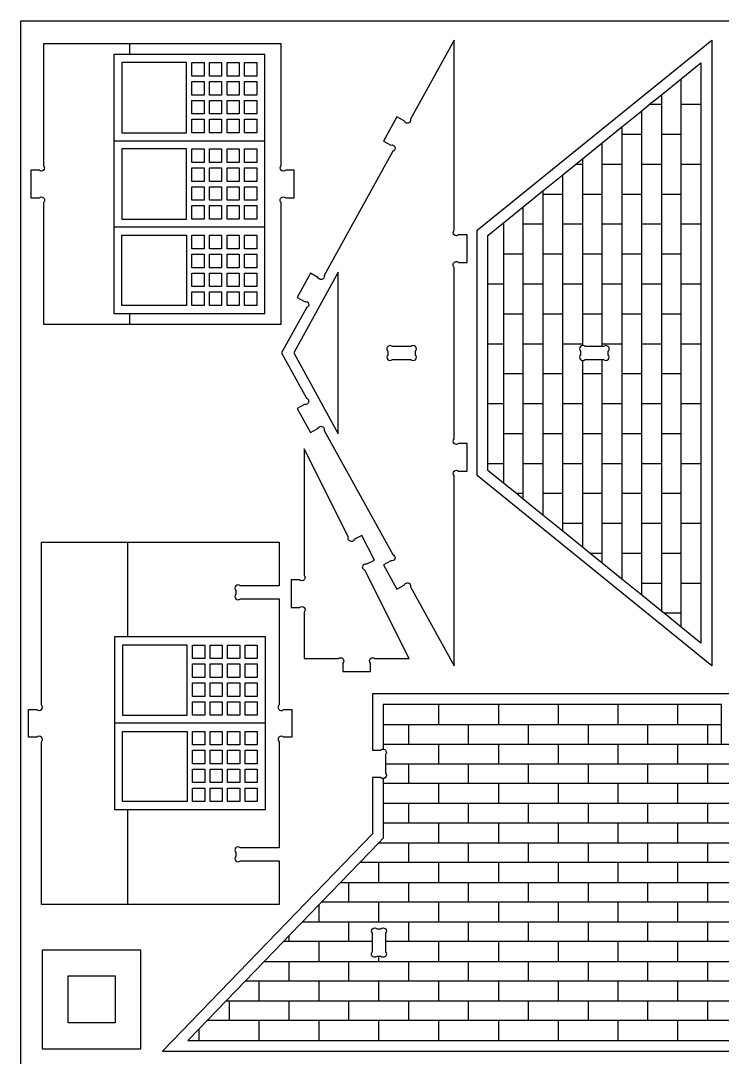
# Model space of a CAD drawing. Extents: x -6.9 to 84.8, y -17.3 to 48.5.
# Drawn here: x -6.91 to 20.22, y 8.44 to 48.52 of the extents above; entities that cross this region are included whole.
import ezdxf

# ---------------------------------------------------------------- set-up
doc = ezdxf.new("R2010")
doc.units = 0
doc.header["$MEASUREMENT"] = 0
doc.layers.get('0').update_dxf_attribs({"linetype": 'CONTINUOUS'})
doc.layers.add('ENGRAVING', color=1, linetype='CONTINUOUS')

msp = doc.modelspace()

# ---------------------------------------------------------------- linework, layer by layer
for points in [[(-6.907, -17.311), (-6.907, 48.515), (84.845, 48.515), (84.845, -17.311)], [(10.735, 30.925), (10.735, 40.411), (19.809, 47.767), (19.809, 23.57)], [(-2.998, 44.182), (-0.495, 44.182), (-0.495, 46.894), (-2.998, 46.894)], [(-0.287, 46.372), (-0.287, 46.894), (0.183, 46.894), (0.183, 46.372)], [(0.391, 46.372), (0.391, 46.894), (0.861, 46.894), (0.861, 46.372)], [(1.069, 46.372), (1.069, 46.894), (1.538, 46.894), (1.538, 46.372)], [(1.747, 46.372), (1.747, 46.894), (2.216, 46.894), (2.216, 46.372)], [(-0.287, 45.642), (-0.287, 46.164), (0.183, 46.164), (0.183, 45.642)], [(0.391, 45.642), (0.391, 46.164), (0.861, 46.164), (0.861, 45.642)], [(1.069, 45.642), (1.069, 46.164), (1.538, 46.164), (1.538, 45.642)], [(1.747, 45.642), (1.747, 46.164), (2.216, 46.164), (2.216, 45.642)], [(-0.287, 44.912), (-0.287, 45.434), (0.183, 45.434), (0.183, 44.912)], [(0.391, 44.912), (0.391, 45.434), (0.861, 45.434), (0.861, 44.912)], [(1.069, 44.912), (1.069, 45.434), (1.538, 45.434), (1.538, 44.912)], [(1.747, 44.912), (1.747, 45.434), (2.216, 45.434), (2.216, 44.912)], [(-0.287, 44.182), (-0.287, 44.704), (0.183, 44.704), (0.183, 44.182)], [(0.391, 44.182), (0.391, 44.704), (0.861, 44.704), (0.861, 44.182)], [(1.069, 44.182), (1.069, 44.704), (1.538, 44.704), (1.538, 44.182)], [(1.747, 44.182), (1.747, 44.704), (2.216, 44.704), (2.216, 44.182)], [(-0.495, 40.845), (-0.495, 43.556), (-2.998, 43.556), (-2.998, 40.845)], [(-0.287, 43.035), (-0.287, 43.556), (0.183, 43.556), (0.183, 43.035)], [(0.391, 43.556), (0.861, 43.556), (0.861, 43.035), (0.391, 43.035)], [(1.069, 43.035), (1.069, 43.556), (1.538, 43.556), (1.538, 43.035)], [(1.747, 43.035), (1.747, 43.556), (2.216, 43.556), (2.216, 43.035)], [(-0.287, 42.305), (-0.287, 42.826), (0.183, 42.826), (0.183, 42.305)], [(0.391, 42.305), (0.391, 42.826), (0.861, 42.826), (0.861, 42.305)], [(1.069, 42.305), (1.069, 42.826), (1.538, 42.826), (1.538, 42.305)], [(1.747, 42.305), (1.747, 42.826), (2.216, 42.826), (2.216, 42.305)], [(-0.287, 41.575), (-0.287, 42.096), (0.183, 42.096), (0.183, 41.575)], [(0.391, 41.575), (0.391, 42.096), (0.861, 42.096), (0.861, 41.575)], [(1.069, 41.575), (1.069, 42.096), (1.538, 42.096), (1.538, 41.575)], [(1.747, 41.575), (1.747, 42.096), (2.216, 42.096), (2.216, 41.575)], [(-0.287, 40.845), (-0.287, 41.366), (0.183, 41.366), (0.183, 40.845)], [(0.391, 40.845), (0.391, 41.366), (0.861, 41.366), (0.861, 40.845)], [(1.069, 40.845), (1.069, 41.366), (1.538, 41.366), (1.538, 40.845)], [(1.747, 40.845), (1.747, 41.366), (2.216, 41.366), (2.216, 40.845)], [(-2.998, 37.507), (-2.998, 40.219), (-0.495, 40.219), (-0.495, 37.507)], [(0.183, 40.219), (0.183, 39.697), (-0.287, 39.697), (-0.287, 40.219)], [(0.391, 39.697), (0.391, 40.219), (0.861, 40.219), (0.861, 39.697)], [(1.069, 39.697), (1.069, 40.219), (1.538, 40.219), (1.538, 39.697)], [(1.747, 40.219), (2.216, 40.219), (2.216, 39.697), (1.747, 39.697)], [(-0.287, 38.967), (-0.287, 39.489), (0.183, 39.489), (0.183, 38.967)], [(0.391, 38.967), (0.391, 39.489), (0.861, 39.489), (0.861, 38.967)], [(1.069, 38.967), (1.069, 39.489), (1.538, 39.489), (1.538, 38.967)], [(1.747, 38.967), (1.747, 39.489), (2.216, 39.489), (2.216, 38.967)], [(-0.287, 38.237), (-0.287, 38.759), (0.183, 38.759), (0.183, 38.237)], [(0.391, 38.237), (0.391, 38.759), (0.861, 38.759), (0.861, 38.237)], [(1.069, 38.237), (1.069, 38.759), (1.538, 38.759), (1.538, 38.237)], [(1.747, 38.237), (1.747, 38.759), (2.216, 38.759), (2.216, 38.237)], [(-0.287, 37.507), (-0.287, 38.029), (0.183, 38.029), (0.183, 37.507)], [(0.391, 37.507), (0.391, 38.029), (0.861, 38.029), (0.861, 37.507)], [(1.069, 37.507), (1.069, 38.029), (1.538, 38.029), (1.538, 37.507)], [(1.747, 37.507), (1.747, 38.029), (2.216, 38.029), (2.216, 37.507)], [(-2.975, 24.373), (-2.975, 21.661), (-0.472, 21.661), (-0.472, 24.373)], [(-0.264, 23.851), (-0.264, 24.373), (0.206, 24.373), (0.206, 23.851)], [(0.414, 23.851), (0.414, 24.373), (0.884, 24.373), (0.884, 23.851)], [(1.092, 23.851), (1.092, 24.373), (1.561, 24.373), (1.561, 23.851)], [(1.77, 23.851), (1.77, 24.373), (2.239, 24.373), (2.239, 23.851)], [(-0.264, 23.121), (-0.264, 23.643), (0.206, 23.643), (0.206, 23.121)], [(0.414, 23.121), (0.414, 23.643), (0.884, 23.643), (0.884, 23.121)], [(1.092, 23.121), (1.092, 23.643), (1.561, 23.643), (1.561, 23.121)], [(1.77, 23.121), (1.77, 23.643), (2.239, 23.643), (2.239, 23.121)], [(-0.264, 22.391), (-0.264, 22.913), (0.206, 22.913), (0.206, 22.391)], [(0.414, 22.391), (0.414, 22.913), (0.884, 22.913), (0.884, 22.391)], [(1.092, 22.391), (1.092, 22.913), (1.561, 22.913), (1.561, 22.391)], [(1.77, 22.391), (1.77, 22.913), (2.239, 22.913), (2.239, 22.391)], [(-0.264, 21.661), (-0.264, 22.183), (0.206, 22.183), (0.206, 21.661)], [(0.414, 21.661), (0.414, 22.183), (0.884, 22.183), (0.884, 21.661)], [(1.092, 21.661), (1.092, 22.183), (1.561, 22.183), (1.561, 21.661)], [(1.77, 21.661), (1.77, 22.183), (2.239, 22.183), (2.239, 21.661)], [(-2.975, 18.324), (-2.975, 21.035), (-0.472, 21.035), (-0.472, 18.324)], [(-0.264, 20.514), (-0.264, 21.035), (0.206, 21.035), (0.206, 20.514)], [(0.414, 20.514), (0.414, 21.035), (0.884, 21.035), (0.884, 20.514)], [(1.092, 20.514), (1.092, 21.035), (1.561, 21.035), (1.561, 20.514)], [(1.77, 20.514), (1.77, 21.035), (2.239, 21.035), (2.239, 20.514)], [(-0.264, 19.784), (-0.264, 20.305), (0.206, 20.305), (0.206, 19.784)], [(0.414, 19.784), (0.414, 20.305), (0.884, 20.305), (0.884, 19.784)], [(1.092, 19.784), (1.092, 20.305), (1.561, 20.305), (1.561, 19.784)], [(1.77, 19.784), (1.77, 20.305), (2.239, 20.305), (2.239, 19.784)], [(-0.264, 19.054), (-0.264, 19.575), (0.206, 19.575), (0.206, 19.054)], [(0.414, 19.054), (0.414, 19.575), (0.884, 19.575), (0.884, 19.054)], [(1.092, 19.054), (1.092, 19.575), (1.561, 19.575), (1.561, 19.054)], [(1.77, 19.054), (1.77, 19.575), (2.239, 19.575), (2.239, 19.054)], [(-0.264, 18.324), (-0.264, 18.845), (0.206, 18.845), (0.206, 18.324)], [(0.414, 18.324), (0.414, 18.845), (0.884, 18.845), (0.884, 18.324)], [(1.092, 18.324), (1.092, 18.845), (1.561, 18.845), (1.561, 18.324)], [(1.77, 18.324), (1.77, 18.845), (2.239, 18.845), (2.239, 18.324)], [(-6.075, 8.764), (-2.261, 8.764), (-2.261, 12.578), (-6.075, 12.578)], [(-5.075, 9.764), (-5.075, 11.578), (-3.261, 11.578), (-3.261, 9.764)]]:
    msp.add_lwpolyline(points, close=True)
for points in [[(7.639, 26.538), (7.922, 26.695, -1), (8.162, 26.625), (9.848, 23.57), (9.848, 30.925, -1), (10.024, 31.101), (10.348, 31.101), (10.348, 32.169), (10.024, 32.169, -1), (9.848, 32.346), (9.848, 38.99, -1), (10.024, 39.167), (10.348, 39.167), (10.348, 40.235), (10.024, 40.235, -1), (9.848, 40.412), (9.848, 47.767), (8.162, 44.711, -1), (7.922, 44.642), (7.639, 44.798), (7.123, 43.863), (7.406, 43.707, -1), (7.475, 43.466), (4.824, 38.662, -1), (4.584, 38.593), (4.301, 38.749), (3.785, 37.814), (4.068, 37.657, -1), (4.138, 37.417), (3.173, 35.668), (4.138, 33.919, -1), (4.068, 33.679), (3.785, 33.523), (4.301, 32.588), (4.584, 32.744, -1), (4.824, 32.674), (7.475, 27.87, -1), (7.406, 27.63), (7.123, 27.474)], [(-6.523, 41.666), (-6.2, 41.666, -1), (-6.023, 41.49), (-6.023, 36.783), (-2.686, 36.783), (3.16, 36.783), (3.16, 41.49, -1), (3.337, 41.666), (3.66, 41.666), (3.66, 42.734), (3.337, 42.734, -1), (3.16, 42.911), (3.16, 47.618), (-2.686, 47.618), (-6.023, 47.618), (-6.023, 42.911, -1), (-6.2, 42.734), (-6.523, 42.734)], [(7.284, 35.741), (7.284, 35.595, 1), (7.461, 35.418), (8.176, 35.418, 1), (8.352, 35.595), (8.352, 35.741, 1), (8.176, 35.918), (7.461, 35.918, 1)], [(15.574, 35.918), (14.915, 35.918, 1), (14.738, 35.741), (14.738, 35.595, 1), (14.915, 35.418), (15.574, 35.418), (15.629, 35.418, 1), (15.806, 35.595), (15.806, 35.741, 1), (15.629, 35.918)], [(3.55, 25.829), (3.873, 25.829, -1), (4.05, 25.652), (4.05, 23.85), (5.368, 23.85, -1), (5.545, 23.673), (5.545, 23.35), (6.613, 23.35), (6.613, 23.673, -1), (6.79, 23.85), (8.108, 23.85), (6.397, 27.273, -1), (6.476, 27.51), (6.765, 27.654), (6.287, 28.61), (5.998, 28.465, -1), (5.761, 28.544), (4.05, 31.967), (4.05, 27.073, -1), (3.873, 26.897), (3.55, 26.897)], [(-6.104, 14.345), (-6.104, 20.637, 1), (-6.281, 20.814), (-6.604, 20.814), (-6.604, 21.882), (-6.281, 21.882, 1), (-6.104, 22.059), (-6.104, 28.351), (-2.767, 28.351), (3.079, 28.351), (3.079, 26.664), (1.584, 26.664, 1), (1.407, 26.487), (1.407, 26.341, 1), (1.584, 26.164), (3.079, 26.164), (3.079, 22.059, 1), (3.255, 21.882), (3.579, 21.882), (3.579, 20.814), (3.255, 20.814, 1), (3.079, 20.637), (3.079, 16.532), (1.584, 16.532, 1), (1.407, 16.355), (1.407, 16.209, 1), (1.584, 16.032), (3.079, 16.032), (3.079, 14.345), (-2.767, 14.345)], [(-1.424, 8.672), (45.301, 8.672), (37.184, 17.073), (37.184, 19.247), (36.861, 19.247, -1), (36.684, 19.424), (36.684, 20.138, -1), (36.861, 20.315), (37.184, 20.315), (37.184, 22.49), (6.692, 22.49), (6.692, 20.315), (7.015, 20.315, -1), (7.192, 20.138), (7.192, 19.424, -1), (7.015, 19.247), (6.692, 19.247), (6.692, 17.073)], [(7.192, 12.908), (7.192, 12.515, -1), (7.015, 12.338), (6.931, 12.338), (6.869, 12.338, -1), (6.692, 12.515), (6.692, 12.908), (6.692, 13.229, -1), (6.869, 13.406), (7.015, 13.406, -1), (7.192, 13.229)]]:
    msp.add_lwpolyline(points, format="xyb", close=True)
at = {"layer": 'ENGRAVING'}
for points in [[(-2.686, 47.207), (-2.686, 47.618)], [(-3.311, 47.207), (-3.311, 43.869)], [(-2.686, 47.207), (-3.311, 47.207)], [(2.529, 47.207), (-2.686, 47.207)], [(2.529, 43.869), (2.529, 47.207)], [(18.628, 46.272), (19.392, 46.891)], [(19.392, 46.891), (19.392, 45.271)], [(17.865, 45.653), (18.628, 46.272)], [(18.628, 45.271), (18.628, 46.272)], [(17.393, 45.271), (17.865, 45.653)], [(17.865, 45.653), (17.865, 45.271)], [(16.337, 44.415), (17.101, 45.034)], [(17.101, 45.034), (17.393, 45.271)], [(17.101, 44.114), (17.101, 45.034)], [(17.865, 45.271), (17.393, 45.271)], [(17.865, 45.271), (17.865, 44.114)], [(18.628, 44.114), (18.628, 45.271)], [(19.392, 45.271), (18.628, 45.271)], [(19.392, 45.271), (19.392, 42.957)], [(15.574, 43.796), (16.337, 44.415)], [(16.337, 44.415), (16.337, 44.114)], [(16.337, 44.114), (16.337, 42.957)], [(17.101, 44.114), (16.337, 44.114)], [(17.865, 42.957), (17.101, 42.957), (17.101, 44.114)], [(17.865, 44.114), (17.865, 42.957)], [(18.628, 44.114), (17.865, 44.114)], [(18.628, 42.957), (18.628, 44.114)], [(-3.311, 43.869), (2.529, 43.869)], [(-3.311, 43.869), (-3.311, 40.532)], [(2.529, 40.532), (2.529, 43.869)], [(14.81, 43.177), (15.574, 43.796)], [(15.574, 42.957), (15.574, 43.796)], [(14.046, 42.558), (14.538, 42.957)], [(14.538, 42.957), (14.81, 43.177)], [(14.81, 42.957), (14.538, 42.957)], [(14.81, 43.177), (14.81, 42.957)], [(14.81, 42.957), (14.81, 41.8)], [(15.574, 41.8), (15.574, 42.957)], [(16.337, 42.957), (15.574, 42.957)], [(16.337, 42.957), (16.337, 41.8)], [(17.101, 41.8), (17.101, 42.957)], [(17.865, 42.957), (17.865, 41.8)], [(18.628, 41.8), (18.628, 42.957)], [(19.392, 42.957), (18.628, 42.957)], [(19.392, 42.957), (19.392, 40.643)], [(13.282, 41.939), (14.046, 42.558)], [(14.046, 41.8), (14.046, 42.558)], [(12.519, 41.32), (13.282, 41.939)], [(13.282, 41.939), (13.282, 41.8), (13.282, 40.643)], [(14.046, 41.8), (13.282, 41.8)], [(14.81, 40.643), (14.046, 40.643), (14.046, 41.8)], [(15.574, 41.8), (14.81, 41.8)], [(14.81, 41.8), (14.81, 40.643)], [(15.574, 40.643), (15.574, 41.8)], [(16.337, 41.8), (16.337, 40.643)], [(17.101, 41.8), (16.337, 41.8)], [(17.101, 40.643), (17.101, 41.8)], [(17.865, 41.8), (17.865, 40.643)], [(18.628, 41.8), (17.865, 41.8)], [(18.628, 40.643), (18.628, 41.8)], [(11.755, 40.701), (12.519, 41.32)], [(12.519, 40.643), (12.519, 41.32)], [(2.529, 40.532), (-3.311, 40.532)], [(-3.311, 40.532), (-3.311, 37.194)], [(-3.311, 37.194), (-2.686, 37.194), (2.529, 37.194), (2.529, 40.532)], [(11.152, 40.212), (11.755, 40.701)], [(11.755, 40.701), (11.755, 39.486)], [(12.519, 38.329), (12.519, 39.486), (12.519, 40.643)], [(13.282, 40.643), (12.519, 40.643)], [(13.282, 40.643), (13.282, 39.486)], [(14.046, 38.329), (14.046, 39.486), (14.046, 40.643)], [(14.81, 40.643), (14.81, 39.486)], [(15.574, 39.486), (15.574, 40.643)], [(16.337, 40.643), (15.574, 40.643)], [(16.337, 40.643), (16.337, 39.486)], [(17.101, 39.486), (17.101, 40.643)], [(17.865, 40.643), (17.101, 40.643)], [(17.865, 40.643), (17.865, 39.486)], [(18.628, 39.486), (18.628, 40.643)], [(19.392, 40.643), (18.628, 40.643)], [(19.392, 40.643), (19.392, 38.329)], [(11.152, 38.329), (11.152, 40.212)], [(12.519, 39.486), (11.755, 39.486)], [(11.755, 39.486), (11.755, 38.329)], [(13.282, 39.486), (13.282, 38.329)], [(14.046, 39.486), (13.282, 39.486)], [(14.81, 39.486), (14.81, 38.329)], [(15.574, 39.486), (14.81, 39.486)], [(15.574, 38.329), (15.574, 39.486)], [(16.337, 39.486), (16.337, 38.329)], [(17.101, 39.486), (16.337, 39.486)], [(17.101, 38.329), (17.101, 39.486)], [(17.865, 39.486), (17.865, 38.329), (17.101, 38.329)], [(18.628, 39.486), (17.865, 39.486)], [(18.628, 38.329), (18.628, 39.486)], [(11.152, 36.015), (11.152, 38.329)], [(11.755, 38.329), (11.152, 38.329)], [(11.755, 38.329), (11.755, 37.172), (11.755, 36.015)], [(13.282, 38.329), (12.519, 38.329)], [(13.282, 37.172), (13.282, 36.015), (12.519, 36.015), (12.519, 37.172), (12.519, 38.329)], [(13.282, 38.329), (13.282, 37.172)], [(14.81, 37.172), (14.81, 36.015), (14.046, 36.015), (14.046, 37.172), (14.046, 38.329)], [(14.81, 38.329), (14.046, 38.329)], [(14.81, 38.329), (14.81, 37.172)], [(15.574, 37.172), (15.574, 38.329)], [(16.337, 38.329), (15.574, 38.329)], [(16.337, 38.329), (16.337, 37.172)], [(17.101, 37.172), (17.101, 38.329)], [(17.865, 38.329), (17.865, 37.172)], [(18.628, 37.172), (18.628, 38.329)], [(19.392, 38.329), (18.628, 38.329)], [(19.392, 38.329), (19.392, 36.015)], [(-2.686, 36.783), (-2.686, 37.194)], [(12.519, 37.172), (11.755, 37.172)], [(14.046, 37.172), (13.282, 37.172)], [(15.574, 37.172), (14.81, 37.172)], [(16.337, 36.015), (15.574, 36.015), (15.574, 37.172)], [(17.101, 37.172), (16.337, 37.172)], [(16.337, 37.172), (16.337, 36.015)], [(17.101, 36.015), (17.101, 37.172)], [(17.865, 37.172), (17.865, 36.015)], [(18.628, 37.172), (17.865, 37.172)], [(18.628, 36.015), (18.628, 37.172)], [(11.152, 33.701), (11.152, 36.015)], [(11.755, 36.015), (11.152, 36.015)], [(11.755, 36.015), (11.755, 34.858), (11.755, 33.701)], [(13.282, 34.858), (13.282, 33.701), (12.519, 33.701), (12.519, 34.858), (12.519, 36.015)], [(13.282, 36.015), (13.282, 34.858)], [(14.81, 34.858), (14.81, 33.701), (14.046, 33.701), (14.046, 34.858), (14.046, 36.015)], [(14.81, 36.015), (14.81, 35.954)], [(15.574, 35.918), (15.574, 36.015)], [(16.337, 36.015), (16.337, 34.858)], [(17.101, 34.858), (17.101, 36.015)], [(17.865, 36.015), (17.101, 36.015)], [(17.865, 36.015), (17.865, 34.858)], [(18.628, 34.858), (18.628, 36.015)], [(19.392, 36.015), (18.628, 36.015)], [(19.392, 36.015), (19.392, 33.701)], [(14.81, 35.383), (14.81, 34.858)], [(15.574, 34.858), (15.574, 35.418)], [(12.519, 34.858), (11.755, 34.858)], [(14.046, 34.858), (13.282, 34.858)], [(15.574, 34.858), (14.81, 34.858)], [(16.337, 33.701), (15.574, 33.701), (15.574, 34.858)], [(17.101, 34.858), (16.337, 34.858)], [(16.337, 34.858), (16.337, 33.701)], [(17.865, 34.858), (17.865, 33.701), (17.101, 33.701), (17.101, 34.858)], [(18.628, 34.858), (17.865, 34.858)], [(19.392, 33.701), (18.628, 33.701), (18.628, 34.858)], [(11.152, 31.387), (11.152, 33.701)], [(11.755, 33.701), (11.152, 33.701)], [(11.755, 33.701), (11.755, 32.544)], [(12.519, 31.387), (12.519, 32.544), (12.519, 33.701)], [(13.282, 33.701), (13.282, 32.544)], [(14.81, 31.387), (14.046, 31.387), (14.046, 32.544), (14.046, 33.701)], [(14.81, 33.701), (14.81, 32.544)], [(15.574, 32.544), (15.574, 33.701)], [(16.337, 33.701), (16.337, 32.544)], [(17.101, 32.544), (17.101, 33.701)], [(17.865, 33.701), (17.865, 32.544)], [(18.628, 32.544), (18.628, 33.701)], [(19.392, 33.701), (19.392, 31.387)], [(11.755, 32.544), (11.755, 31.387)], [(12.519, 32.544), (11.755, 32.544)], [(13.282, 32.544), (13.282, 31.387)], [(14.046, 32.544), (13.282, 32.544)], [(14.81, 32.544), (14.81, 31.387)], [(15.574, 32.544), (14.81, 32.544)], [(15.574, 31.387), (15.574, 32.544)], [(16.337, 32.544), (16.337, 31.387)], [(17.101, 32.544), (16.337, 32.544)], [(17.101, 31.387), (17.101, 32.544)], [(17.865, 32.544), (17.865, 31.387)], [(18.628, 32.544), (17.865, 32.544)], [(18.628, 31.387), (18.628, 32.544)], [(11.152, 31.124), (11.152, 31.387)], [(11.755, 31.387), (11.152, 31.387)], [(11.755, 31.387), (11.755, 30.635)], [(12.519, 30.016), (12.519, 30.23), (12.519, 31.387)], [(13.282, 31.387), (12.519, 31.387)], [(13.282, 31.387), (13.282, 30.23)], [(14.046, 30.23), (14.046, 31.387)], [(14.81, 31.387), (14.81, 30.23)], [(16.337, 29.073), (15.574, 29.073), (15.574, 30.23), (15.574, 31.387)], [(16.337, 31.387), (15.574, 31.387)], [(16.337, 31.387), (16.337, 30.23)], [(17.865, 30.23), (17.865, 29.073), (17.101, 29.073), (17.101, 30.23), (17.101, 31.387)], [(17.865, 31.387), (17.101, 31.387)], [(17.865, 31.387), (17.865, 30.23)], [(19.392, 29.073), (18.628, 29.073), (18.628, 30.23), (18.628, 31.387)], [(19.392, 31.387), (18.628, 31.387)], [(19.392, 31.387), (19.392, 29.073)], [(11.755, 30.635), (11.152, 31.124)], [(12.255, 30.23), (11.755, 30.635)], [(12.519, 30.016), (12.255, 30.23)], [(12.519, 30.23), (12.255, 30.23)], [(13.282, 30.23), (13.282, 29.397)], [(14.046, 30.23), (13.282, 30.23)], [(14.046, 29.073), (14.046, 30.23)], [(15.574, 30.23), (14.81, 30.23)], [(14.81, 30.23), (14.81, 29.073)], [(17.101, 30.23), (16.337, 30.23)], [(16.337, 30.23), (16.337, 29.073)], [(18.628, 30.23), (17.865, 30.23)], [(13.282, 29.397), (12.519, 30.016)], [(14.046, 28.778), (13.282, 29.397)], [(14.046, 28.778), (14.046, 29.073)], [(14.81, 29.073), (14.046, 29.073)], [(14.81, 29.073), (14.81, 28.159)], [(15.574, 27.916), (15.574, 29.073)], [(16.337, 29.073), (16.337, 27.916)], [(17.101, 27.916), (17.101, 29.073)], [(17.865, 29.073), (17.865, 27.916)], [(18.628, 27.916), (18.628, 29.073)], [(19.392, 29.073), (19.392, 26.759)], [(14.81, 28.159), (14.046, 28.778)], [(-2.767, 24.686), (-2.767, 28.351)], [(15.11, 27.916), (14.81, 28.159)], [(15.574, 27.54), (15.11, 27.916)], [(15.574, 27.54), (15.574, 27.916), (15.11, 27.916)], [(17.101, 27.916), (16.337, 27.916)], [(16.337, 27.916), (16.337, 26.921)], [(17.101, 26.759), (17.101, 27.916)], [(18.628, 27.916), (17.865, 27.916)], [(17.865, 27.916), (17.865, 26.759)], [(19.392, 26.759), (18.628, 26.759), (18.628, 27.916)], [(16.337, 26.921), (15.574, 27.54)], [(17.101, 26.302), (16.337, 26.921)], [(17.101, 26.302), (17.101, 26.759)], [(17.865, 26.759), (17.101, 26.759)], [(17.865, 26.759), (17.865, 25.683)], [(18.628, 25.602), (18.628, 26.759)], [(19.392, 26.759), (19.392, 24.445)], [(17.865, 25.683), (17.101, 26.302)], [(17.965, 25.602), (17.865, 25.683)], [(18.628, 25.064), (17.965, 25.602)], [(18.628, 25.602), (17.965, 25.602)], [(18.628, 25.064), (18.628, 25.602)], [(19.392, 24.445), (18.628, 25.064)], [(-2.767, 24.686), (-3.288, 24.686), (-3.288, 21.348)], [(2.552, 21.348), (2.552, 24.686), (-2.767, 24.686)], [(9.245, 22.072), (7.109, 22.072)], [(7.109, 22.072), (7.109, 21.309)], [(11.559, 22.072), (9.245, 22.072)], [(9.245, 22.072), (9.245, 21.309)], [(13.873, 22.072), (11.559, 22.072)], [(11.559, 22.072), (11.559, 21.309)], [(16.187, 22.072), (13.873, 22.072)], [(13.873, 22.072), (13.873, 21.309)], [(18.501, 22.072), (16.187, 22.072)], [(16.187, 21.309), (16.187, 22.072)], [(18.501, 21.309), (18.501, 22.072)], [(20.186, 22.072), (18.501, 22.072)], [(20.186, 21.309), (20.186, 22.072)], [(-3.288, 21.348), (-3.288, 18.011), (-2.767, 18.011)], [(2.552, 21.348), (-3.288, 21.348)], [(2.552, 18.011), (2.552, 21.348)], [(7.109, 21.309), (7.109, 20.545)], [(7.109, 21.309), (8.088, 21.309)], [(8.088, 21.309), (9.245, 21.309)], [(8.088, 21.309), (8.088, 20.545)], [(9.245, 21.309), (10.402, 21.309)], [(10.402, 21.309), (11.559, 21.309)], [(10.402, 20.545), (10.402, 21.309)], [(11.559, 21.309), (12.716, 21.309)], [(12.716, 21.309), (13.873, 21.309)], [(12.716, 21.309), (12.716, 20.545)], [(13.873, 21.309), (15.03, 21.309)], [(15.03, 21.309), (15.03, 20.545)], [(15.03, 21.309), (16.187, 21.309), (17.344, 21.309)], [(17.344, 20.545), (17.344, 21.309)], [(17.344, 21.309), (18.501, 21.309)], [(18.501, 21.309), (19.658, 21.309)], [(19.658, 21.309), (20.186, 21.309)], [(19.658, 20.545), (19.658, 21.309)], [(20.186, 20.545), (20.186, 21.309)], [(7.109, 20.545), (8.088, 20.545)], [(7.109, 20.545), (7.109, 20.351)], [(8.088, 20.545), (9.245, 20.545)], [(9.245, 20.545), (9.245, 19.781)], [(9.245, 20.545), (10.402, 20.545), (11.559, 20.545), (11.559, 19.781)], [(11.559, 20.545), (12.716, 20.545), (13.873, 20.545), (13.873, 19.781)], [(13.873, 20.545), (15.03, 20.545)], [(15.03, 20.545), (16.187, 20.545)], [(16.187, 20.545), (17.344, 20.545)], [(16.187, 19.781), (16.187, 20.545)], [(17.344, 20.545), (18.501, 20.545)], [(18.501, 19.781), (18.501, 20.545), (19.658, 20.545), (20.186, 20.545)], [(20.186, 20.545), (20.815, 20.545)], [(7.192, 19.781), (8.088, 19.781)], [(8.088, 19.781), (8.088, 19.017)], [(8.088, 19.781), (9.245, 19.781)], [(9.245, 19.781), (10.402, 19.781)], [(10.402, 19.781), (11.559, 19.781)], [(10.402, 19.017), (10.402, 19.781)], [(11.559, 19.781), (12.716, 19.781)], [(12.716, 19.781), (13.873, 19.781)], [(13.873, 19.781), (15.03, 19.781), (15.03, 19.017), (13.873, 19.017), (12.716, 19.017)], [(12.716, 19.781), (12.716, 19.017)], [(15.03, 19.781), (16.187, 19.781)], [(16.187, 19.781), (17.344, 19.781)], [(17.344, 19.781), (18.501, 19.781)], [(17.344, 19.017), (17.344, 19.781)], [(18.501, 19.781), (19.658, 19.781)], [(19.658, 19.781), (20.815, 19.781)], [(19.658, 19.017), (19.658, 19.781)], [(7.109, 19.211), (7.109, 19.017)], [(7.109, 19.017), (7.109, 18.254)], [(8.088, 19.017), (7.109, 19.017)], [(9.245, 19.017), (9.245, 18.254), (8.088, 18.254), (7.109, 18.254)], [(10.402, 19.017), (9.245, 19.017), (8.088, 19.017)], [(11.559, 19.017), (10.402, 19.017)], [(12.716, 19.017), (11.559, 19.017)], [(11.559, 19.017), (11.559, 18.254)], [(13.873, 19.017), (13.873, 18.254)], [(16.187, 19.017), (15.03, 19.017)], [(17.344, 19.017), (16.187, 19.017)], [(16.187, 18.254), (16.187, 19.017)], [(18.501, 19.017), (17.344, 19.017)], [(20.815, 18.254), (19.658, 18.254), (18.501, 18.254), (18.501, 19.017)], [(19.658, 19.017), (18.501, 19.017)], [(20.815, 19.017), (19.658, 19.017)], [(7.109, 18.254), (7.109, 17.49)], [(8.088, 18.254), (8.088, 17.49), (7.109, 17.49)], [(10.402, 18.254), (9.245, 18.254)], [(11.559, 18.254), (10.402, 18.254)], [(12.716, 18.254), (12.716, 17.49), (11.559, 17.49), (10.402, 17.49), (10.402, 18.254)], [(12.716, 18.254), (11.559, 18.254)], [(13.873, 18.254), (12.716, 18.254)], [(15.03, 18.254), (13.873, 18.254)], [(16.187, 18.254), (15.03, 18.254)], [(15.03, 18.254), (15.03, 17.49)], [(17.344, 18.254), (16.187, 18.254)], [(17.344, 17.49), (17.344, 18.254)], [(18.501, 18.254), (17.344, 18.254)], [(21.972, 17.49), (20.815, 17.49), (19.658, 17.49), (19.658, 18.254)], [(-2.767, 18.011), (2.552, 18.011)], [(-2.767, 14.345), (-2.767, 18.011)], [(7.109, 17.49), (7.109, 16.904)], [(9.245, 17.49), (8.088, 17.49)], [(9.245, 17.49), (9.245, 16.726)], [(10.402, 17.49), (9.245, 17.49)], [(11.559, 17.49), (11.559, 16.726)], [(13.873, 17.49), (12.716, 17.49)], [(13.873, 17.49), (13.873, 16.726)], [(15.03, 17.49), (13.873, 17.49)], [(16.187, 17.49), (15.03, 17.49)], [(16.187, 16.726), (16.187, 17.49)], [(17.344, 17.49), (16.187, 17.49)], [(18.501, 17.49), (17.344, 17.49)], [(18.501, 16.726), (18.501, 17.49)], [(19.658, 17.49), (18.501, 17.49)], [(7.109, 16.904), (6.937, 16.726)], [(6.937, 16.726), (6.2, 15.963)], [(6.937, 16.726), (8.088, 16.726), (8.088, 15.963), (6.931, 15.963), (6.2, 15.963)], [(8.088, 16.726), (9.245, 16.726)], [(9.245, 16.726), (10.402, 16.726)], [(10.402, 16.726), (11.559, 16.726)], [(10.402, 15.963), (10.402, 16.726)], [(12.716, 16.726), (12.716, 15.963), (11.559, 15.963), (10.402, 15.963)], [(11.559, 16.726), (12.716, 16.726)], [(12.716, 16.726), (13.873, 16.726)], [(13.873, 16.726), (15.03, 16.726)], [(15.03, 16.726), (16.187, 16.726)], [(15.03, 16.726), (15.03, 15.963)], [(16.187, 16.726), (17.344, 16.726)], [(17.344, 16.726), (18.501, 16.726)], [(17.344, 15.963), (17.344, 16.726)], [(18.501, 16.726), (19.658, 16.726)], [(20.815, 15.963), (19.658, 15.963), (19.658, 16.726), (20.815, 16.726), (21.972, 16.726)], [(6.2, 15.963), (5.462, 15.199)], [(6.931, 15.963), (6.931, 15.199)], [(9.245, 15.963), (8.088, 15.963)], [(9.245, 15.963), (9.245, 15.199)], [(10.402, 15.963), (9.245, 15.963)], [(11.559, 15.963), (11.559, 15.199)], [(13.873, 15.963), (12.716, 15.963)], [(15.03, 15.963), (13.873, 15.963)], [(13.873, 15.963), (13.873, 15.199)], [(16.187, 15.963), (15.03, 15.963)], [(16.187, 15.199), (16.187, 15.963)], [(17.344, 15.963), (16.187, 15.963)], [(18.501, 15.963), (17.344, 15.963)], [(18.501, 15.199), (18.501, 15.963)], [(19.658, 15.963), (18.501, 15.963)], [(5.462, 15.199), (4.724, 14.435)], [(5.462, 15.199), (5.774, 15.199)], [(5.774, 14.435), (5.774, 15.199)], [(5.774, 15.199), (6.931, 15.199)], [(6.931, 15.199), (8.088, 15.199)], [(8.088, 15.199), (9.245, 15.199), (10.402, 15.199)], [(8.088, 15.199), (8.088, 14.435)], [(10.402, 14.435), (10.402, 15.199)], [(10.402, 15.199), (11.559, 15.199), (12.716, 15.199)], [(12.716, 15.199), (13.873, 15.199), (15.03, 15.199)], [(12.716, 15.199), (12.716, 14.435)], [(15.03, 15.199), (15.03, 14.435)], [(15.03, 15.199), (16.187, 15.199), (17.344, 15.199)], [(17.344, 14.435), (17.344, 15.199)], [(17.344, 15.199), (18.501, 15.199), (19.658, 15.199)], [(19.658, 14.435), (19.658, 15.199)], [(19.658, 15.199), (20.815, 15.199)], [(4.724, 14.435), (4.617, 14.325)], [(5.774, 14.435), (4.724, 14.435)], [(6.931, 14.435), (5.774, 14.435)], [(8.088, 14.435), (6.931, 14.435)], [(6.931, 14.435), (6.931, 13.671)], [(9.245, 14.435), (8.088, 14.435)], [(9.245, 14.435), (9.245, 13.671)], [(10.402, 14.435), (9.245, 14.435)], [(11.559, 14.435), (10.402, 14.435)], [(11.559, 14.435), (11.559, 13.671)], [(12.716, 14.435), (11.559, 14.435)], [(15.03, 14.435), (13.873, 14.435), (12.716, 14.435)], [(13.873, 14.435), (13.873, 13.671)], [(17.344, 14.435), (16.187, 14.435), (15.03, 14.435)], [(16.187, 13.671), (16.187, 14.435)], [(19.658, 14.435), (18.501, 14.435), (17.344, 14.435)], [(18.501, 13.671), (18.501, 14.435)], [(20.815, 14.435), (19.658, 14.435)], [(4.617, 14.325), (3.986, 13.671)], [(4.617, 14.325), (4.617, 13.671)], [(3.986, 13.671), (3.46, 13.127)], [(3.986, 13.671), (4.617, 13.671)], [(4.617, 13.671), (5.774, 13.671)], [(5.774, 12.908), (5.774, 13.671)], [(5.774, 13.671), (6.931, 13.671)], [(6.931, 13.671), (8.088, 13.671)], [(8.088, 13.671), (9.245, 13.671)], [(8.088, 13.671), (8.088, 12.908)], [(9.245, 13.671), (10.402, 13.671)], [(10.402, 13.671), (11.559, 13.671)], [(10.402, 12.908), (10.402, 13.671)], [(11.559, 13.671), (12.716, 13.671)], [(12.716, 13.671), (13.873, 13.671)], [(12.716, 13.671), (12.716, 12.908)], [(13.873, 13.671), (15.03, 13.671)], [(15.03, 13.671), (15.03, 12.908)], [(15.03, 13.671), (16.187, 13.671), (17.344, 13.671)], [(17.344, 12.908), (17.344, 13.671)], [(17.344, 13.671), (18.501, 13.671)], [(18.501, 13.671), (19.658, 13.671)], [(19.658, 12.908), (19.658, 13.671)], [(19.658, 13.671), (20.815, 13.671)], [(3.248, 12.908), (2.51, 12.144)], [(3.46, 13.127), (3.248, 12.908)], [(3.46, 12.908), (3.248, 12.908)], [(3.46, 13.127), (3.46, 12.908)], [(4.617, 12.908), (3.46, 12.908)], [(5.774, 12.908), (4.617, 12.908)], [(4.617, 12.908), (4.617, 12.144)], [(6.692, 12.908), (5.774, 12.908)], [(8.088, 12.908), (7.192, 12.908)], [(9.245, 12.908), (8.088, 12.908)], [(9.245, 12.908), (9.245, 12.144)], [(10.402, 12.908), (9.245, 12.908)], [(11.559, 12.908), (10.402, 12.908)], [(11.559, 12.908), (11.559, 12.144)], [(12.716, 12.908), (11.559, 12.908)], [(13.873, 12.908), (12.716, 12.908)], [(13.873, 12.908), (13.873, 12.144)], [(15.03, 12.908), (13.873, 12.908)], [(17.344, 12.908), (16.187, 12.908), (15.03, 12.908)], [(16.187, 12.144), (16.187, 12.908)], [(18.501, 12.908), (17.344, 12.908)], [(18.501, 12.144), (18.501, 12.908)], [(19.658, 12.908), (18.501, 12.908)], [(20.815, 12.908), (19.658, 12.908)], [(2.51, 12.144), (1.772, 11.38)], [(2.51, 12.144), (3.46, 12.144)], [(3.46, 12.144), (4.617, 12.144)], [(3.46, 12.144), (3.46, 11.38)], [(4.617, 12.144), (5.774, 12.144)], [(5.774, 11.38), (5.774, 12.144)], [(5.774, 12.144), (6.931, 12.144)], [(6.931, 12.338), (6.931, 12.144)], [(6.931, 12.144), (8.088, 12.144)], [(8.088, 12.144), (9.245, 12.144)], [(8.088, 12.144), (8.088, 11.38)], [(9.245, 12.144), (10.402, 12.144)], [(10.402, 12.144), (11.559, 12.144)], [(10.402, 11.38), (10.402, 12.144)], [(11.559, 12.144), (12.716, 12.144)], [(12.716, 12.144), (13.873, 12.144)], [(12.716, 12.144), (12.716, 11.38)], [(13.873, 12.144), (15.03, 12.144)], [(15.03, 12.144), (15.03, 11.38)], [(15.03, 12.144), (16.187, 12.144)], [(16.187, 12.144), (17.344, 12.144)], [(19.658, 11.38), (18.501, 11.38), (17.344, 11.38), (17.344, 12.144), (18.501, 12.144), (19.658, 12.144)], [(21.972, 11.38), (20.815, 11.38), (19.658, 11.38), (19.658, 12.144), (20.815, 12.144), (21.972, 12.144)], [(1.772, 11.38), (1.034, 10.616)], [(2.303, 11.38), (1.772, 11.38)], [(2.303, 11.38), (2.303, 10.616)], [(3.46, 11.38), (2.303, 11.38)], [(4.617, 11.38), (3.46, 11.38)], [(5.774, 11.38), (4.617, 11.38)], [(4.617, 11.38), (4.617, 10.616)], [(6.931, 11.38), (5.774, 11.38)], [(8.088, 11.38), (6.931, 11.38)], [(6.931, 11.38), (6.931, 10.616)], [(9.245, 11.38), (8.088, 11.38)], [(9.245, 11.38), (9.245, 10.616)], [(10.402, 11.38), (9.245, 11.38)], [(11.559, 11.38), (10.402, 11.38)], [(12.716, 11.38), (11.559, 11.38)], [(11.559, 11.38), (11.559, 10.616)], [(13.873, 11.38), (12.716, 11.38)], [(13.873, 11.38), (13.873, 10.616)], [(15.03, 11.38), (13.873, 11.38)], [(16.187, 11.38), (15.03, 11.38)], [(16.187, 10.616), (16.187, 11.38)], [(17.344, 11.38), (16.187, 11.38)], [(18.501, 10.616), (18.501, 11.38)], [(1.146, 10.616), (1.146, 9.853), (0.297, 9.853)], [(1.034, 10.616), (0.297, 9.853)], [(1.034, 10.616), (1.146, 10.616)], [(1.146, 10.616), (2.303, 10.616)], [(2.303, 10.616), (3.46, 10.616)], [(3.46, 10.616), (4.617, 10.616), (5.774, 10.616)], [(3.46, 10.616), (3.46, 9.853)], [(5.774, 9.853), (5.774, 10.616)], [(5.774, 10.616), (6.931, 10.616)], [(6.931, 10.616), (8.088, 10.616)], [(8.088, 10.616), (9.245, 10.616)], [(8.088, 10.616), (8.088, 9.853)], [(9.245, 10.616), (10.402, 10.616)], [(10.402, 10.616), (11.559, 10.616)], [(11.559, 9.853), (10.402, 9.853), (10.402, 10.616)], [(11.559, 10.616), (12.716, 10.616)], [(12.716, 10.616), (13.873, 10.616)], [(12.716, 10.616), (12.716, 9.853)], [(13.873, 10.616), (15.03, 10.616)], [(15.03, 10.616), (16.187, 10.616)], [(15.03, 10.616), (15.03, 9.853)], [(16.187, 10.616), (17.344, 10.616)], [(17.344, 10.616), (18.501, 10.616)], [(17.344, 9.853), (17.344, 10.616)], [(18.501, 10.616), (19.658, 10.616)], [(21.972, 9.853), (20.815, 9.853), (19.658, 9.853), (19.658, 10.616), (20.815, 10.616), (21.972, 10.616)], [(0.297, 9.853), (-0.011, 9.535)], [(2.303, 9.853), (1.146, 9.853)], [(2.303, 9.853), (2.303, 9.089)], [(3.46, 9.853), (2.303, 9.853)], [(4.617, 9.853), (3.46, 9.853)], [(4.617, 9.853), (4.617, 9.089)], [(5.774, 9.853), (4.617, 9.853)], [(6.931, 9.853), (5.774, 9.853)], [(6.931, 9.853), (6.931, 9.089)], [(8.088, 9.853), (6.931, 9.853)], [(9.245, 9.853), (8.088, 9.853)], [(9.245, 9.853), (9.245, 9.089)], [(10.402, 9.853), (9.245, 9.853)], [(12.716, 9.853), (11.559, 9.853)], [(11.559, 9.853), (11.559, 9.089)], [(13.873, 9.853), (12.716, 9.853)], [(13.873, 9.853), (13.873, 9.089)], [(15.03, 9.853), (13.873, 9.853)], [(16.187, 9.853), (15.03, 9.853)], [(16.187, 9.089), (16.187, 9.853)], [(17.344, 9.853), (16.187, 9.853)], [(18.501, 9.853), (17.344, 9.853)], [(18.501, 9.089), (18.501, 9.853)], [(19.658, 9.853), (18.501, 9.853)], [(-0.011, 9.535), (-0.441, 9.089)], [(-0.011, 9.089), (-0.011, 9.535)], [(-0.441, 9.089), (-0.011, 9.089)], [(-0.011, 9.089), (2.303, 9.089)], [(2.303, 9.089), (4.617, 9.089)], [(4.617, 9.089), (6.931, 9.089)], [(6.931, 9.089), (9.245, 9.089)], [(9.245, 9.089), (11.559, 9.089)], [(11.559, 9.089), (13.873, 9.089)], [(13.873, 9.089), (16.187, 9.089)], [(16.187, 9.089), (18.501, 9.089)], [(18.501, 9.089), (20.815, 9.089)]]:
    msp.add_lwpolyline(points, dxfattribs=at)
msp.add_lwpolyline([(5.372, 38.791), (3.649, 35.668), (5.372, 32.545)], close=True, dxfattribs=at)

doc.saveas('drawing.dxf')
